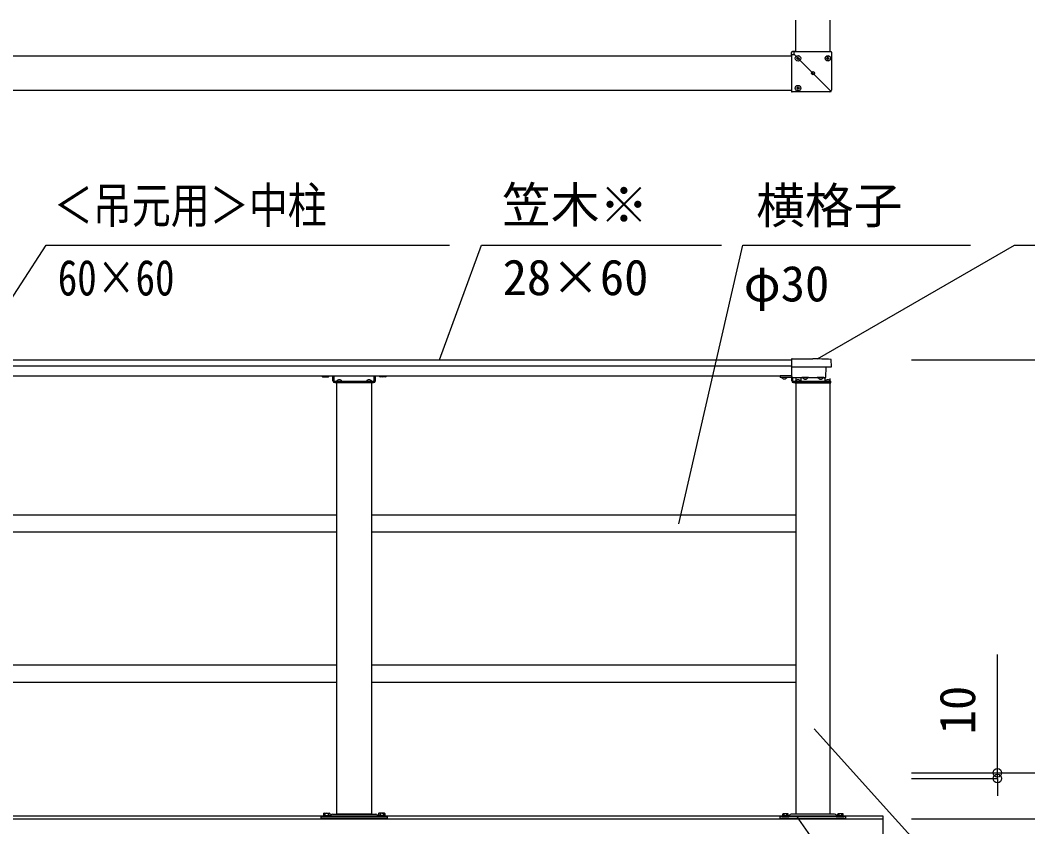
# Model space of a CAD drawing. Units: millimetres, scale not verified. Extents: x -4375 to 4375, y -6502 to 6475.
# Drawn here: x 92 to 1850, y 784 to 2191 of the extents above; entities that cross this region are included whole.
import ezdxf
from ezdxf.enums import TextEntityAlignment as Align

# ---------------------------------------------------------------- set-up
doc = ezdxf.new("R2010")
doc.units = ezdxf.units.MM
doc.header["$LTSCALE"] = 30
for name, color, linetype in [('0-2_YKK_13', 4, 'Continuous'), ('0-3_YKK_A1', 4, 'Continuous'), ('0-4_YKK_D', 6, 'Continuous')]:
    doc.layers.add(name, color=color, linetype=linetype)
doc.styles.add('ＭＳ ゴシック', font='')
doc.styles.get('ＭＳ ゴシック').set_extended_font_data('MS Gothic')

msp = doc.modelspace()

# ---------------------------------------------------------------- linework, layer by layer
at = {"layer": '0-2_YKK_13'}
for p, q in [((1437.6, 2133.71), (1437.6, 2128.2)), ((1437.81, 2129.7), (1437.81, 2129.02)), ((1437.81, 2129.02), (1437.81, 2067.38)), ((1445.31, 2135.91), (1439.8, 2135.91)), ((1443.49, 2130.02), (1442.81, 2130.7)), ((1444.43, 2129.08), (1443.49, 2130.02)), ((1444.49, 2135.7), (1443.81, 2135.7)), ((1506.93, 2066.58), (1444.43, 2129.08)), ((1506.13, 2135.7), (1444.49, 2135.7)), ((1506.81, 2135.7), (1506.13, 2135.7)), ((1507.81, 2134.7), (1507.81, 2068.7)), ((1446.96, 2123.85), (1446.96, 2124.55)), ((1446.96, 2124.55), (1448.46, 2124.55)), ((1446.96, 2123.85), (1448.46, 2123.85)), ((1448.96, 2126.55), (1449.66, 2126.55)), ((1448.96, 2125.05), (1448.96, 2126.55)), ((1448.96, 2121.85), (1448.96, 2123.35)), ((1448.96, 2121.85), (1449.66, 2121.85)), ((1449.66, 2125.05), (1449.66, 2126.55)), ((1449.66, 2121.85), (1449.66, 2123.35)), ((1450.16, 2124.55), (1451.66, 2124.55)), ((1450.16, 2123.85), (1451.66, 2123.85)), ((1451.66, 2123.85), (1451.66, 2124.55)), ((1498.96, 2123.85), (1498.96, 2124.55)), ((1498.96, 2124.55), (1500.46, 2124.55)), ((1498.96, 2123.85), (1500.46, 2123.85)), ((1500.96, 2126.55), (1501.66, 2126.55)), ((1500.96, 2125.05), (1500.96, 2126.55)), ((1500.96, 2121.85), (1500.96, 2123.35)), ((1500.96, 2121.85), (1501.66, 2121.85)), ((1501.66, 2125.05), (1501.66, 2126.55)), ((1501.66, 2121.85), (1501.66, 2123.35)), ((1502.16, 2124.55), (1503.66, 2124.55)), ((1502.16, 2123.85), (1503.66, 2123.85)), ((1503.66, 2123.85), (1503.66, 2124.55)), ((1448.96, 2074.55), (1449.66, 2074.55)), ((1448.96, 2073.05), (1448.96, 2074.55)), ((1449.66, 2073.05), (1449.66, 2074.55)), ((1437.81, 2067.38), (1437.81, 2066.7)), ((1504.81, 2065.7), (1438.81, 2065.7)), ((1446.96, 2071.85), (1446.96, 2072.55)), ((1446.96, 2072.55), (1448.46, 2072.55)), ((1446.96, 2071.85), (1448.46, 2071.85)), ((1448.96, 2069.85), (1448.96, 2071.35)), ((1448.96, 2069.85), (1449.66, 2069.85)), ((1449.66, 2069.85), (1449.66, 2071.35)), ((1450.16, 2072.55), (1451.66, 2072.55)), ((1450.16, 2071.85), (1451.66, 2071.85)), ((1451.66, 2071.85), (1451.66, 2072.55)), ((1504.81, 2065.7), (1504.81, 2065.7)), ((1507.81, 2068.7), (1507.81, 2068.7))]:
    msp.add_line(p, q, dxfattribs=at)
for points in [[(1438.81, 2130.7), (1442.81, 2130.7), (1442.81, 2134.7)], [(1505.57, 2067.94), (1505.71, 2067.79), (1505.85, 2067.66), (1505.97, 2067.53), (1506.08, 2067.43), (1506.16, 2067.35), (1506.22, 2067.29), (1506.25, 2067.26)]]:
    msp.add_lwpolyline(points, dxfattribs=at)
for centre, radius in [((1449.31, 2124.2), 4.75), ((1501.31, 2124.2), 4.75), ((1475.31, 2098.2), 2.75), ((1449.31, 2072.2), 4.75)]:
    msp.add_circle(centre, radius, dxfattribs=at)
for centre, radius, start, end in [((1439.8, 2133.71), 2.2, 90, 180), ((1438.81, 2129.7), 1, 90, 180), ((1443.81, 2134.7), 1, 90, 180), ((1506.81, 2134.7), 1, 0, 90), ((1448.46, 2125.05), 0.5, 270, 0), ((1448.46, 2123.35), 0.5, 0, 90), ((1450.16, 2125.05), 0.5, 180, 270), ((1450.16, 2123.35), 0.5, 90, 180), ((1500.46, 2125.05), 0.5, 270, 0), ((1500.46, 2123.35), 0.5, 0, 90), ((1502.16, 2125.05), 0.5, 180, 270), ((1502.16, 2123.35), 0.5, 90, 180), ((1438.81, 2066.7), 1, 180, 270), ((1448.46, 2073.05), 0.5, 270, 0), ((1448.46, 2071.35), 0.5, 0, 90), ((1450.16, 2073.05), 0.5, 180, 270), ((1450.16, 2071.35), 0.5, 90, 180)]:
    msp.add_arc(centre, radius, start, end, dxfattribs=at)
msp.add_ellipse((1504.81, 2068.7), major_axis=(-2.12, 2.12), ratio=0.998752, start_param=2.358058, end_param=3.9251274, dxfattribs=at)
at = {"layer": '0-3_YKK_A1'}
for p, q in [((1445.31, 2135.7), (1445.31, 2190.7)), ((1505.31, 2135.7), (1505.31, 2190.7)), ((1438.81, 1600), (1475.31, 1600)), ((-154, 1598.2), (1437.81, 1598.2)), ((-154, 1587.7), (1437.81, 1587.7)), ((1437.81, 1599), (1437.81, 1568.63)), ((1438.81, 1585.9), (1506.81, 1585.9)), ((1497.61, 1567.7), (1498.56, 1585.9)), ((1507.81, 1586.96), (1507.13, 1598.11)), ((-154.13, 1570.2), (1418.31, 1570.2)), ((619.23, 1569.35), (619.23, 1570.2)), ((620, 1568.9), (619.23, 1569.35)), ((620, 1568.9), (630, 1568.9)), ((622.11, 1569.35), (622.11, 1570.2)), ((627.89, 1569.35), (627.89, 1570.2)), ((630, 1568.9), (630.77, 1569.35)), ((630.77, 1569.35), (630.77, 1570.2)), ((638, 1561.7), (638, 1570.2)), ((640, 1561.7), (640, 1570.2)), ((710, 1561.7), (710, 1570.2)), ((712, 1561.7), (712, 1570.2)), ((719.23, 1569.35), (719.23, 1570.2)), ((720, 1568.9), (719.23, 1569.35)), ((730, 1568.9), (720, 1568.9)), ((722.11, 1569.35), (722.11, 1570.2)), ((727.89, 1569.35), (727.89, 1570.2)), ((730, 1568.9), (730.77, 1569.35)), ((730.77, 1569.35), (730.77, 1570.2)), ((1418.31, 1570.2), (1418.31, 1567.7)), ((1437.81, 1570.2), (1418.31, 1570.2)), ((1437.81, 1567.7), (1418.31, 1567.7)), ((1420.56, 1567.6), (1420.56, 1567.7)), ((1430.06, 1567.6), (1430.06, 1567.7)), ((1437.81, 1567.7), (1438.81, 1567.7)), ((1438.31, 1561.7), (1438.31, 1567.7)), ((1438.31, 1561.7), (1438.31, 1567.7)), ((1440.31, 1567.7), (1438.31, 1567.7)), ((1440.31, 1565.7), (1438.31, 1565.7)), ((1438.81, 1567.7), (1497.61, 1567.7)), ((1440.31, 1561.7), (1440.31, 1567.7)), ((1440.31, 1561.7), (1440.31, 1567.7)), ((1445.31, 1565.7), (1445.31, 806.2)), ((1456.31, 1567.7), (1454.31, 1565.7)), ((1454.31, 1565.7), (1454.31, 1560.7)), ((1467.81, 1567.7), (1456.31, 1567.7)), ((1466.56, 1567.7), (1457.06, 1567.7)), ((1466.56, 1567.19), (1466.56, 1567.7)), ((1494.31, 1567.7), (1482.81, 1567.7)), ((1493.56, 1567.7), (1484.06, 1567.7)), ((1493.56, 1567.19), (1493.56, 1567.7)), ((1494.31, 1567.7), (1496.31, 1565.7)), ((1496.31, 1565.7), (1496.31, 1560.7)), ((1505.31, 806.2), (1505.31, 1565.7)), ((709, 1560.7), (641, 1560.7)), ((641, 1558.7), (709, 1558.7)), ((644, 1560.7), (644, 1558.7)), ((644, 1558.7), (644, 1560.7)), ((644.25, 1561.21), (644.25, 1560.7)), ((644.25, 1560.7), (653.75, 1560.7)), ((645, 806.2), (645, 1558.2)), ((653.75, 1561.21), (653.75, 1560.7)), ((696.25, 1561.21), (696.25, 1560.7)), ((696.25, 1560.7), (705.75, 1560.7)), ((705, 1558.2), (705, 806.2)), ((706, 1558.7), (706, 1560.7)), ((706, 1560.7), (706, 1558.7)), ((1506.31, 1560.7), (1441.31, 1560.7)), ((1444.31, 1560.7), (1444.31, 1558.7)), ((1444.56, 1561.21), (1444.56, 1560.7)), ((1444.56, 1560.7), (1454.06, 1560.7)), ((1496.56, 1561.21), (1496.56, 1560.7)), ((1496.56, 1560.7), (1506.06, 1560.7)), ((1497.61, 1560.7), (1497.61, 1560.7)), ((-95, 1328.2), (645, 1328.2)), ((705, 1328.2), (1445.31, 1328.2)), ((-95, 1298.2), (645, 1298.2)), ((705, 1298.2), (1445.31, 1298.2)), ((-95, 1066.2), (645, 1066.2)), ((705, 1066.2), (1445.31, 1066.2)), ((-95, 1036.2), (645, 1036.2)), ((705, 1036.2), (1445.31, 1036.2)), ((-2052, 803.2), (1597, 803.2)), ((-2052, 798.2), (1597, 798.2)), ((617.5, 801.4), (732.5, 801.4)), ((617.5, 798.2), (617.5, 801.4)), ((732.5, 798.2), (617.5, 798.2)), ((617.5, 798.2), (732.5, 798.2)), ((620.5, 802.4), (633.5, 802.4)), ((620.5, 801.4), (620.5, 802.4)), ((632.09, 801.4), (620.5, 801.4)), ((622, 807.6), (621.23, 807.15)), ((621.23, 807.15), (621.23, 803.6)), ((621.23, 803.6), (632.77, 803.6)), ((621.23, 803.6), (632.77, 803.6)), ((622, 807.6), (632, 807.6)), ((624.11, 807.15), (624.11, 803.6)), ((629.89, 807.15), (629.89, 803.6)), ((632, 807.6), (632.77, 807.15)), ((632.77, 807.15), (632.77, 803.6)), ((634.07, 804.35), (632.95, 802.4)), ((633.5, 801.4), (633.5, 802.4)), ((637.28, 806.2), (712.72, 806.2)), ((705, 806.2), (645, 806.2)), ((645, 806.2), (705, 806.2)), ((715.93, 804.35), (717.05, 802.4)), ((729.5, 802.4), (716.5, 802.4)), ((716.5, 801.4), (716.5, 802.4)), ((718, 807.6), (717.23, 807.15)), ((717.23, 807.15), (717.23, 803.6)), ((728.77, 803.6), (717.23, 803.6)), ((728.6, 803.6), (717.4, 803.6)), ((717.91, 801.4), (729.5, 801.4)), ((717.91, 801.4), (729.5, 801.4)), ((728, 807.6), (718, 807.6)), ((720.11, 807.15), (720.11, 803.6)), ((725.89, 807.15), (725.89, 803.6)), ((728, 807.6), (728.77, 807.15)), ((728.77, 807.15), (728.77, 803.6)), ((729.5, 801.4), (729.5, 802.4)), ((732.5, 801.4), (732.5, 798.2)), ((1532.81, 801.4), (1417.81, 801.4)), ((1417.81, 801.4), (1417.81, 798.2)), ((1417.81, 798.2), (1532.81, 798.2)), ((1532.81, 798.2), (1417.81, 798.2)), ((1417.81, 798.2), (1532.81, 798.2)), ((1421.31, 801.4), (1433.31, 801.4)), ((1432.01, 803.2), (1422.61, 803.2)), ((1422.61, 803.2), (1422.61, 802.2)), ((1423.31, 806.7), (1422.69, 806.34)), ((1422.69, 803.2), (1422.69, 806.34)), ((1431.31, 806.7), (1423.31, 806.7)), ((1429.81, 803.2), (1424.81, 803.2)), ((1425, 803.2), (1425, 806.34)), ((1527.81, 798.2), (1427.81, 798.2)), ((1429.62, 803.2), (1429.62, 806.34)), ((1431.31, 806.7), (1431.93, 806.34)), ((1431.93, 803.2), (1431.93, 806.34)), ((1432.01, 802.2), (1432.01, 803.2)), ((1434.38, 804.35), (1433.14, 802.2)), ((1434.38, 804.35), (1434.08, 803.83)), ((1513.03, 806.2), (1437.59, 806.2)), ((1515.81, 801.4), (1528.81, 801.4)), ((1516.24, 804.35), (1516.54, 803.83)), ((1516.24, 804.35), (1517.48, 802.2)), ((1528.01, 803.2), (1518.61, 803.2)), ((1518.61, 803.2), (1518.61, 802.2)), ((1519.31, 806.7), (1518.69, 806.34)), ((1518.69, 803.2), (1518.69, 806.34)), ((1527.31, 806.7), (1519.31, 806.7)), ((1525.81, 803.2), (1520.81, 803.2)), ((1521, 803.2), (1521, 806.34)), ((1525.62, 803.2), (1525.62, 806.34)), ((1527.31, 806.7), (1527.93, 806.34)), ((1527.93, 803.2), (1527.93, 806.34)), ((1528.01, 802.2), (1528.01, 803.2)), ((1532.81, 798.2), (1532.81, 801.4)), ((1532.81, 798.2), (1532.81, 801.4)), ((1597, 803.2), (1597, 659.2))]:
    msp.add_line(p, q, dxfattribs=at)
for points in [[(1437.81, 2128.2), (670.5, 2128.2), (-154, 2128.2)], [(1437.81, 2068.2), (670.5, 2068.2), (-154, 2068.2)], [(1466.56, 1567.19), (1457.06, 1567.19), (1457.06, 1567.7)], [(1493.56, 1567.19), (1484.06, 1567.19), (1484.06, 1567.7)], [(644.25, 1561.21), (653.75, 1561.21), (653.75, 1560.7)], [(696.25, 1561.21), (705.75, 1561.21), (705.75, 1560.7)], [(1441.31, 1558.7), (1506.31, 1558.7), (1506.31, 1560.7)], [(1444.56, 1561.21), (1454.06, 1561.21), (1454.06, 1560.7)], [(1496.56, 1561.21), (1506.06, 1561.21), (1506.06, 1560.7)], [(621.4, 802.4), (621.4, 803.6), (632.6, 803.6), (632.6, 802.4)], [(728.6, 802.4), (728.6, 803.6), (717.4, 803.6), (717.4, 802.4)], [(1433.31, 801.4), (1433.31, 802.2), (1421.31, 802.2), (1421.31, 801.4)]]:
    msp.add_lwpolyline(points, dxfattribs=at)
for points in [[(644, 1558.7), (706, 1558.7), (706, 1558.2), (644, 1558.2)], [(1506.31, 1558.7), (1444.31, 1558.7), (1444.31, 1558.2), (1506.31, 1558.2)], [(1517.31, 801.4), (1529.31, 801.4), (1529.31, 802.2), (1517.31, 802.2)]]:
    msp.add_lwpolyline(points, close=True, dxfattribs=at)
for centre, radius, start, end in [((1438.81, 1599), 1, 89.99999, 179.99999), ((1475.31, 1098.2), 501.8, 86.47192, 90.00333), ((1438.81, 1586.9), 1, 179.99999, 269.99999), ((1506.13, 1598.05), 1, 3.49999, 86.47192), ((1506.81, 1586.9), 1, 269.99999, 3.49999), ((620.67, 1571.46), 2.56, 235.61708, 304.38292), ((625, 1578.45), 9.55, 252.41276, 287.58724), ((629.33, 1571.46), 2.56, 235.61708, 304.38292), ((720.67, 1571.46), 2.56, 235.61708, 304.38292), ((725, 1578.45), 9.55, 252.41276, 287.58724), ((729.33, 1571.46), 2.56, 235.61708, 304.38292), ((1425.31, 1571.1), 5.9, 216.38155, 236.151), ((1425.31, 1571.1), 5.9, 236.151, 303.84899), ((1425.31, 1571.1), 5.9, 303.84899, 323.61843), ((1461.81, 1570.47), 5.77, 214.65096, 325.34902), ((1488.81, 1570.47), 5.77, 214.65096, 325.34902), ((641, 1561.7), 3, 180, 270), ((641, 1561.7), 1, 180, 270), ((649, 1557.93), 5.77, 34.65097, 145.34903), ((701, 1557.93), 5.77, 34.65097, 145.34903), ((709, 1561.7), 1, 270, 0), ((709, 1561.7), 3, 270, 0), ((1441.31, 1561.7), 3, 179.99999, 269.99999), ((1441.31, 1561.7), 3, 179.99999, 269.99999), ((1441.31, 1561.7), 1, 179.99999, 269.99999), ((1441.31, 1561.7), 1, 179.99999, 269.99999), ((1449.31, 1557.93), 5.77, 34.65096, 145.34902), ((1501.31, 1557.93), 5.77, 34.65096, 145.34902), ((622.67, 805.04), 2.56, 55.61708, 124.38292), ((627, 798.05), 9.55, 72.41276, 107.58724), ((631.33, 805.04), 2.56, 55.61708, 124.38292), ((637.28, 802.5), 3.7, 90, 149.99999), ((712.72, 802.5), 3.7, 30.00001, 90), ((718.67, 805.04), 2.56, 55.61708, 124.38292), ((723, 798.05), 9.55, 72.41276, 107.58724), ((727.33, 805.04), 2.56, 55.61708, 124.38292), ((1423.85, 804.66), 2.04, 55.61575, 124.38425), ((1427.31, 799.06), 7.64, 72.41205, 107.58795), ((1430.77, 804.66), 2.04, 55.61575, 124.38425), ((1437.59, 802.5), 3.7, 90, 149.99999), ((1513.03, 802.5), 3.7, 30.00001, 90), ((1519.85, 804.66), 2.04, 55.61575, 124.38425), ((1523.31, 799.06), 7.64, 72.41205, 107.58795), ((1526.77, 804.66), 2.04, 55.61575, 124.38425)]:
    msp.add_arc(centre, radius, start, end, dxfattribs=at)
msp.add_ellipse((1438.81, 1568.47), major_axis=(0.01, -19.11), ratio=0.052332, start_param=4.7036504, end_param=4.7524207, dxfattribs=at)
at = {"layer": '0-4_YKK_D'}
for p, q in [((1647, 1598.2), (1998, 1598.2)), ((1797, 878.2), (1797, 1084.45)), ((1647, 878.2), (1998, 878.2)), ((1647, 878.2), (1998, 878.2)), ((1647, 878.2), (1798, 878.2)), ((1647, 868.2), (1798, 868.2)), ((1797, 868.2), (1797, 878.2)), ((1797, 868.2), (1797, 838.2)), ((1647, 798.2), (1998, 798.2))]:
    msp.add_line(p, q, dxfattribs=at)
for points in [[(-124.74, 1393.98), (137.76, 1798.2), (841.46, 1798.2)], [(823.83, 1598.2), (896.99, 1798.2), (1315.72, 1798.2)], [(1241.11, 1312.57), (1353.22, 1798.2), (1750.01, 1798.2)], [(1483.32, 1599.94), (1826.72, 1798.2), (3033.65, 1798.2)], [(1477.59, 954.71), (1923.75, 459.2), (2755.55, 459.2)], [(1445.97, 803.2), (1966.93, 59.2), (2745.13, 59.2)]]:
    msp.add_lwpolyline(points, dxfattribs=at)
for centre in [(1797, 878.2), (1797, 868.2)]:
    msp.add_circle(centre, 7.5, dxfattribs=at)

# ---------------------------------------------------------------- texts
at = {"layer": '0-4_YKK_D', "style": 'ＭＳ ゴシック', "width": 0.8}
for s, p in [('＜吊元用＞中柱', (151.1, 1818)), ('60×60', (158.05, 1691.9))]:
    msp.add_text(s, height=62.32, dxfattribs=at).set_placement(p, align=Align.BOTTOM_LEFT)
at = {"layer": '0-4_YKK_D', "style": 'ＭＳ ゴシック'}
for s, p in [('笠木※', (932.99, 1818.6)), ('横格子', (1376.34, 1817.6)), ('28×60', (933.95, 1692.45)), ('φ30', (1354.61, 1681.5))]:
    msp.add_text(s, height=62.32, dxfattribs=at).set_placement(p, align=Align.BOTTOM_LEFT)
msp.add_text('10', height=62.32, rotation=90, dxfattribs=at).set_placement((1777, 945.16), align=Align.BOTTOM_LEFT)

doc.saveas('drawing.dxf')
